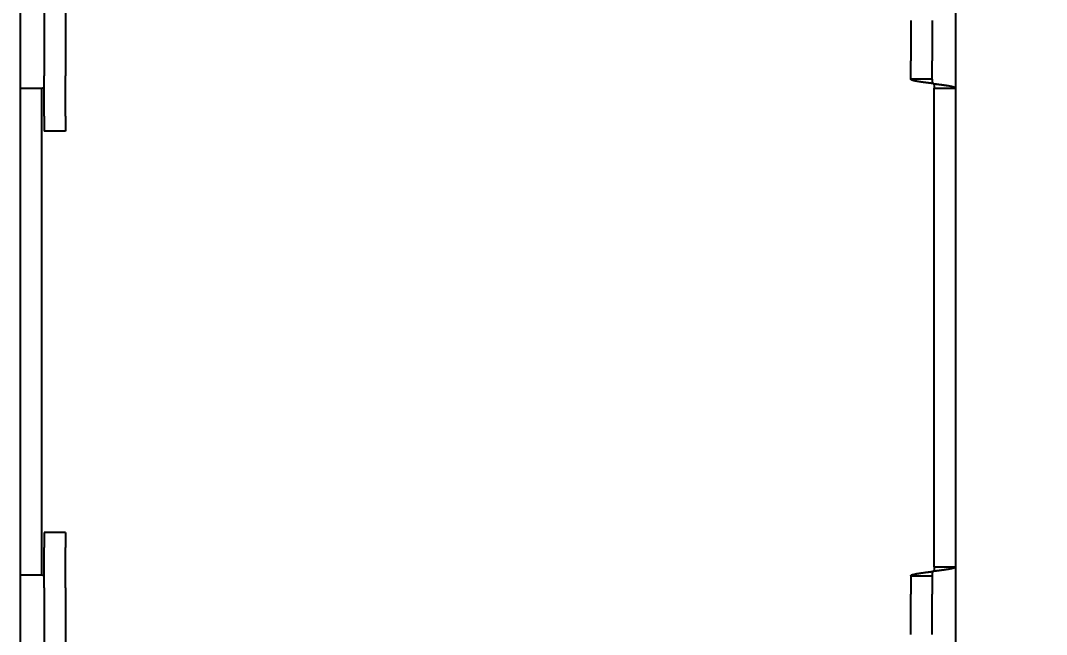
# Model space of a CAD drawing. Extents: x -29 to 171, y -4 to 230.
# Drawn here: x 82.45 to 130.33, y 162.94 to 191.63 of the extents above; entities that cross this region are included whole.
import ezdxf

# ---------------------------------------------------------------- set-up
doc = ezdxf.new("R2010")
doc.units = 0
doc.header["$LTSCALE"] = 25.4
doc.linetypes.add('KÖRPER', pattern=[0])
doc.layers.get('DEFPOINTS').update_dxf_attribs({"linetype": 'CONTINUOUS'})
doc.layers.add('2D_ANSICHT_3_BACK_DIMENSIO', color=7, linetype='KÖRPER')
doc.layers.add('2D_ANSICHT_3_BACK_DRAWING_', color=7, linetype='KÖRPER')
doc.dimstyles.get("Standard").update_dxf_attribs({"dimtxt": 0.18, "dimasz": 0.18, "dimexe": 0.18, "dimexo": 0.0625, "dimgap": 0.09, "dimtad": 0, "dimtih": 1, "dimtoh": 1, "dimzin": 0, "dimcen": 0.09, "dimazin": 3, "dimtfac": 1, "dimtofl": 0, "dimtmove": 0, "dimatfit": 3})

# ---------------------------------------------------------------- blocks, each defined once
blk = doc.blocks.new('*D2')
at = {"layer": '2D_ANSICHT_3_BACK_DIMENSIO', "color": 0, "linetype": 'KÖRPER'}
for p, q in [((102.533, 209.585), (165.978, 209.585)), ((165.798, 209.405), (165.798, 151.696)), ((165.798, 88.765), (165.798, 146.473)), ((90.108, 88.585), (165.978, 88.585))]:
    blk.add_line(p, q, dxfattribs=at)
at = {"layer": '2D_ANSICHT_3_BACK_DIMENSIO', "color": 0}
for points in [[(165.828, 209.405), (165.768, 209.405), (165.798, 209.585)], [(165.768, 88.765), (165.828, 88.765), (165.798, 88.585)]]:
    blk.add_solid(points, dxfattribs=at)
at = {"layer": 'DEFPOINTS', "color": 0}
for p in [(102.471, 209.585), (165.798, 209.585), (90.046, 88.585)]:
    blk.add_point(p, dxfattribs=at)
at = {"layer": '2D_ANSICHT_3_BACK_DIMENSIO', "color": 0}
blk.add_text('121', height=4.9389, dxfattribs=at).set_placement((160.054, 146.64))

msp = doc.modelspace()

# ---------------------------------------------------------------- linework, layer by layer
at = {"layer": '2D_ANSICHT_3_BACK_DRAWING_', "color": 5, "linetype": 'KÖRPER'}
for p, q in [((82.446, 188.46), (82.446, 210.16)), ((126.096, 188.46), (126.096, 210.16)), ((83.546, 209.576), (83.546, 189.043)), ((84.546, 209.576), (84.546, 189.043)), ((123.996, 191.625), (123.996, 189.746)), ((124.996, 191.625), (124.996, 189.746)), ((123.996, 188.882), (123.996, 189.746)), ((124.996, 188.882), (124.996, 189.746)), ((83.546, 187.164), (83.546, 189.043)), ((84.546, 187.164), (84.546, 189.043)), ((125.076, 188.66), (125.016, 188.682)), ((82.446, 165.71), (82.446, 188.46)), ((82.446, 188.46), (83.466, 188.46)), ((83.446, 165.71), (83.446, 188.46)), ((83.526, 188.46), (83.466, 188.46)), ((83.526, 188.46), (83.546, 188.46)), ((125.096, 166.11), (125.096, 188.46)), ((126.096, 166.11), (126.096, 188.46)), ((83.546, 187.164), (83.546, 186.46)), ((84.546, 187.164), (84.546, 186.46)), ((84.546, 186.46), (83.546, 186.46)), ((84.546, 167.71), (83.546, 167.71)), ((83.546, 167.71), (83.546, 167.006)), ((84.546, 167.71), (84.546, 167.006)), ((83.546, 165.126), (83.546, 167.006)), ((84.546, 165.126), (84.546, 167.006)), ((82.446, 144.01), (82.446, 165.71)), ((83.466, 165.71), (82.446, 165.71)), ((83.466, 165.71), (83.526, 165.71)), ((83.546, 165.71), (83.526, 165.71)), ((125.076, 165.91), (125.016, 165.888)), ((126.096, 143.61), (126.096, 166.11)), ((123.996, 165.688), (123.996, 164.823)), ((124.996, 165.688), (124.996, 164.823)), ((83.546, 165.126), (83.546, 144.593)), ((84.546, 165.126), (84.546, 144.593)), ((123.996, 162.944), (123.996, 164.823)), ((124.996, 162.944), (124.996, 164.823))]:
    msp.add_line(p, q, dxfattribs=at)
for points in [[(125.016, 188.682), (125.005, 188.683), (124.994, 188.684), (124.983, 188.686), (124.972, 188.687), (124.961, 188.688), (124.95, 188.69), (124.94, 188.691), (124.929, 188.692), (124.918, 188.694), (124.907, 188.695), (124.896, 188.697), (124.885, 188.698), (124.874, 188.699), (124.864, 188.701), (124.853, 188.702), (124.842, 188.703), (124.831, 188.705), (124.82, 188.706), (124.809, 188.708), (124.798, 188.709), (124.788, 188.71), (124.777, 188.712), (124.766, 188.713), (124.755, 188.715), (124.744, 188.716), (124.733, 188.717), (124.722, 188.719), (124.712, 188.72), (124.701, 188.722), (124.69, 188.723), (124.679, 188.724), (124.668, 188.726), (124.657, 188.727), (124.647, 188.729), (124.636, 188.73), (124.625, 188.732), (124.614, 188.733), (124.603, 188.735), (124.592, 188.736), (124.581, 188.738), (124.571, 188.739), (124.56, 188.741), (124.549, 188.742), (124.538, 188.744), (124.527, 188.745), (124.516, 188.747), (124.506, 188.748), (124.495, 188.75), (124.484, 188.751), (124.473, 188.753), (124.462, 188.755), (124.452, 188.756), (124.441, 188.758), (124.43, 188.76), (124.419, 188.761), (124.408, 188.763), (124.397, 188.765), (124.387, 188.766), (124.376, 188.768), (124.365, 188.77), (124.354, 188.771), (124.343, 188.773), (124.333, 188.775), (124.322, 188.777), (124.311, 188.779), (124.3, 188.781), (124.289, 188.783), (124.279, 188.784), (124.268, 188.786), (124.257, 188.788), (124.246, 188.79), (124.236, 188.793), (124.225, 188.795), (124.214, 188.797), (124.203, 188.799), (124.193, 188.801), (124.182, 188.803), (124.171, 188.806), (124.161, 188.808), (124.15, 188.811), (124.139, 188.813), (124.129, 188.816), (124.118, 188.819), (124.108, 188.821), (124.097, 188.824), (124.087, 188.828), (124.076, 188.831), (124.066, 188.834), (124.055, 188.838), (124.045, 188.842), (124.035, 188.846), (124.025, 188.85), (124.016, 188.856), (124.007, 188.863), (123.999, 188.872), (123.996, 188.882)], [(124.996, 188.882), (124.996, 188.878), (124.996, 188.875), (124.996, 188.871), (124.996, 188.867), (124.996, 188.864), (124.996, 188.86), (124.996, 188.857), (124.996, 188.853), (124.996, 188.849), (124.996, 188.846), (124.997, 188.842), (124.997, 188.839), (124.997, 188.835), (124.997, 188.831), (124.997, 188.828), (124.998, 188.824), (124.998, 188.821), (124.998, 188.817), (124.998, 188.813), (124.999, 188.81), (124.999, 188.806), (124.999, 188.803), (125, 188.799), (125, 188.796), (125, 188.792), (125.001, 188.788), (125.001, 188.785), (125.001, 188.781), (125.002, 188.778), (125.002, 188.774), (125.003, 188.771), (125.003, 188.767), (125.004, 188.763), (125.004, 188.76), (125.005, 188.756), (125.005, 188.753), (125.005, 188.749), (125.006, 188.746), (125.006, 188.742), (125.007, 188.738), (125.007, 188.735), (125.008, 188.731), (125.008, 188.728), (125.009, 188.724), (125.01, 188.721), (125.01, 188.717), (125.011, 188.714), (125.011, 188.71), (125.012, 188.706), (125.012, 188.703), (125.013, 188.699), (125.013, 188.696), (125.014, 188.692), (125.014, 188.689), (125.015, 188.685), (125.016, 188.682)], [(125.076, 188.66), (125.076, 188.656), (125.077, 188.653), (125.077, 188.649), (125.078, 188.646), (125.078, 188.642), (125.079, 188.638), (125.079, 188.635), (125.08, 188.631), (125.081, 188.628), (125.081, 188.624), (125.082, 188.621), (125.082, 188.617), (125.083, 188.614), (125.083, 188.61), (125.084, 188.606), (125.084, 188.603), (125.085, 188.599), (125.085, 188.596), (125.086, 188.592), (125.086, 188.589), (125.087, 188.585), (125.087, 188.582), (125.088, 188.578), (125.088, 188.574), (125.088, 188.571), (125.089, 188.567), (125.089, 188.564), (125.09, 188.56), (125.09, 188.557), (125.09, 188.553), (125.091, 188.549), (125.091, 188.546), (125.092, 188.542), (125.092, 188.539), (125.092, 188.535), (125.092, 188.532), (125.093, 188.528), (125.093, 188.524), (125.093, 188.521), (125.094, 188.517), (125.094, 188.514), (125.094, 188.51), (125.094, 188.506), (125.094, 188.503), (125.095, 188.499), (125.095, 188.496), (125.095, 188.492), (125.095, 188.488), (125.095, 188.485), (125.095, 188.481), (125.095, 188.478), (125.095, 188.474), (125.095, 188.47), (125.095, 188.467), (125.096, 188.463), (125.096, 188.46)], [(126.096, 188.46), (126.092, 188.47), (126.084, 188.478), (126.075, 188.485), (126.066, 188.491), (126.056, 188.496), (126.046, 188.5), (126.036, 188.503), (126.026, 188.507), (126.015, 188.51), (126.005, 188.514), (125.994, 188.517), (125.984, 188.52), (125.973, 188.523), (125.962, 188.526), (125.952, 188.528), (125.941, 188.531), (125.93, 188.533), (125.92, 188.536), (125.909, 188.538), (125.898, 188.54), (125.888, 188.542), (125.877, 188.545), (125.866, 188.547), (125.856, 188.549), (125.845, 188.551), (125.834, 188.553), (125.823, 188.555), (125.812, 188.557), (125.802, 188.559), (125.791, 188.561), (125.78, 188.563), (125.769, 188.565), (125.759, 188.566), (125.748, 188.568), (125.737, 188.57), (125.726, 188.572), (125.715, 188.573), (125.705, 188.575), (125.694, 188.577), (125.683, 188.579), (125.672, 188.58), (125.661, 188.582), (125.65, 188.584), (125.64, 188.585), (125.629, 188.587), (125.618, 188.588), (125.607, 188.59), (125.596, 188.592), (125.586, 188.593), (125.575, 188.595), (125.564, 188.596), (125.553, 188.598), (125.542, 188.599), (125.531, 188.601), (125.521, 188.602), (125.51, 188.604), (125.499, 188.605), (125.488, 188.607), (125.477, 188.608), (125.466, 188.61), (125.455, 188.611), (125.445, 188.613), (125.434, 188.614), (125.423, 188.616), (125.412, 188.617), (125.401, 188.618), (125.39, 188.62), (125.38, 188.621), (125.369, 188.623), (125.358, 188.624), (125.347, 188.625), (125.336, 188.627), (125.325, 188.628), (125.314, 188.63), (125.304, 188.631), (125.293, 188.632), (125.282, 188.634), (125.271, 188.635), (125.26, 188.637), (125.249, 188.638), (125.238, 188.639), (125.228, 188.641), (125.217, 188.642), (125.206, 188.643), (125.195, 188.645), (125.184, 188.646), (125.173, 188.648), (125.162, 188.649), (125.152, 188.65), (125.141, 188.652), (125.13, 188.653), (125.119, 188.654), (125.108, 188.656), (125.097, 188.657), (125.086, 188.658), (125.076, 188.66)], [(123.996, 165.688), (123.999, 165.698), (124.007, 165.706), (124.016, 165.713), (124.025, 165.719), (124.035, 165.724), (124.045, 165.728), (124.055, 165.731), (124.066, 165.735), (124.076, 165.738), (124.087, 165.742), (124.097, 165.745), (124.108, 165.748), (124.118, 165.751), (124.129, 165.754), (124.139, 165.756), (124.15, 165.759), (124.161, 165.761), (124.171, 165.764), (124.182, 165.766), (124.193, 165.768), (124.203, 165.77), (124.214, 165.773), (124.225, 165.775), (124.236, 165.777), (124.246, 165.779), (124.257, 165.781), (124.268, 165.783), (124.279, 165.785), (124.289, 165.787), (124.3, 165.789), (124.311, 165.791), (124.322, 165.792), (124.333, 165.794), (124.343, 165.796), (124.354, 165.798), (124.365, 165.8), (124.376, 165.801), (124.387, 165.803), (124.397, 165.805), (124.408, 165.806), (124.419, 165.808), (124.43, 165.81), (124.441, 165.811), (124.452, 165.813), (124.462, 165.815), (124.473, 165.816), (124.484, 165.818), (124.495, 165.819), (124.506, 165.821), (124.516, 165.823), (124.527, 165.824), (124.538, 165.826), (124.549, 165.827), (124.56, 165.829), (124.571, 165.83), (124.581, 165.832), (124.592, 165.833), (124.603, 165.835), (124.614, 165.836), (124.625, 165.838), (124.636, 165.839), (124.647, 165.841), (124.657, 165.842), (124.668, 165.843), (124.679, 165.845), (124.69, 165.846), (124.701, 165.848), (124.712, 165.849), (124.722, 165.851), (124.733, 165.852), (124.744, 165.853), (124.755, 165.855), (124.766, 165.856), (124.777, 165.858), (124.788, 165.859), (124.798, 165.86), (124.809, 165.862), (124.82, 165.863), (124.831, 165.865), (124.842, 165.866), (124.853, 165.867), (124.864, 165.869), (124.874, 165.87), (124.885, 165.871), (124.896, 165.873), (124.907, 165.874), (124.918, 165.876), (124.929, 165.877), (124.94, 165.878), (124.95, 165.88), (124.961, 165.881), (124.972, 165.882), (124.983, 165.884), (124.994, 165.885), (125.005, 165.886), (125.016, 165.888)], [(125.016, 165.888), (125.015, 165.884), (125.014, 165.881), (125.014, 165.877), (125.013, 165.874), (125.013, 165.87), (125.012, 165.866), (125.012, 165.863), (125.011, 165.859), (125.011, 165.856), (125.01, 165.852), (125.01, 165.849), (125.009, 165.845), (125.008, 165.842), (125.008, 165.838), (125.007, 165.834), (125.007, 165.831), (125.006, 165.827), (125.006, 165.824), (125.005, 165.82), (125.005, 165.817), (125.005, 165.813), (125.004, 165.81), (125.004, 165.806), (125.003, 165.802), (125.003, 165.799), (125.002, 165.795), (125.002, 165.792), (125.001, 165.788), (125.001, 165.785), (125.001, 165.781), (125, 165.777), (125, 165.774), (125, 165.77), (124.999, 165.767), (124.999, 165.763), (124.999, 165.759), (124.998, 165.756), (124.998, 165.752), (124.998, 165.749), (124.998, 165.745), (124.997, 165.742), (124.997, 165.738), (124.997, 165.734), (124.997, 165.731), (124.997, 165.727), (124.996, 165.724), (124.996, 165.72), (124.996, 165.716), (124.996, 165.713), (124.996, 165.709), (124.996, 165.706), (124.996, 165.702), (124.996, 165.698), (124.996, 165.695), (124.996, 165.691), (124.996, 165.688)], [(125.096, 166.11), (125.096, 166.106), (125.095, 166.102), (125.095, 166.099), (125.095, 166.095), (125.095, 166.092), (125.095, 166.088), (125.095, 166.085), (125.095, 166.081), (125.095, 166.077), (125.095, 166.074), (125.095, 166.07), (125.094, 166.067), (125.094, 166.063), (125.094, 166.059), (125.094, 166.056), (125.094, 166.052), (125.093, 166.049), (125.093, 166.045), (125.093, 166.041), (125.092, 166.038), (125.092, 166.034), (125.092, 166.031), (125.092, 166.027), (125.091, 166.024), (125.091, 166.02), (125.09, 166.016), (125.09, 166.013), (125.09, 166.009), (125.089, 166.006), (125.089, 166.002), (125.088, 165.999), (125.088, 165.995), (125.088, 165.991), (125.087, 165.988), (125.087, 165.984), (125.086, 165.981), (125.086, 165.977), (125.085, 165.974), (125.085, 165.97), (125.084, 165.966), (125.084, 165.963), (125.083, 165.959), (125.083, 165.956), (125.082, 165.952), (125.082, 165.949), (125.081, 165.945), (125.081, 165.942), (125.08, 165.938), (125.079, 165.934), (125.079, 165.931), (125.078, 165.927), (125.078, 165.924), (125.077, 165.92), (125.077, 165.917), (125.076, 165.913), (125.076, 165.91)], [(125.076, 165.91), (125.086, 165.911), (125.097, 165.912), (125.108, 165.914), (125.119, 165.915), (125.13, 165.916), (125.141, 165.918), (125.152, 165.919), (125.162, 165.92), (125.173, 165.922), (125.184, 165.923), (125.195, 165.925), (125.206, 165.926), (125.217, 165.927), (125.228, 165.929), (125.238, 165.93), (125.249, 165.931), (125.26, 165.933), (125.271, 165.934), (125.282, 165.936), (125.293, 165.937), (125.304, 165.938), (125.314, 165.94), (125.325, 165.941), (125.336, 165.942), (125.347, 165.944), (125.358, 165.945), (125.369, 165.947), (125.38, 165.948), (125.39, 165.95), (125.401, 165.951), (125.412, 165.952), (125.423, 165.954), (125.434, 165.955), (125.445, 165.957), (125.455, 165.958), (125.466, 165.96), (125.477, 165.961), (125.488, 165.963), (125.499, 165.964), (125.51, 165.966), (125.521, 165.967), (125.531, 165.969), (125.542, 165.97), (125.553, 165.972), (125.564, 165.973), (125.575, 165.975), (125.586, 165.976), (125.596, 165.978), (125.607, 165.979), (125.618, 165.981), (125.629, 165.983), (125.64, 165.984), (125.65, 165.986), (125.661, 165.988), (125.672, 165.989), (125.683, 165.991), (125.694, 165.993), (125.705, 165.994), (125.715, 165.996), (125.726, 165.998), (125.737, 165.999), (125.748, 166.001), (125.759, 166.003), (125.769, 166.005), (125.78, 166.007), (125.791, 166.009), (125.802, 166.01), (125.812, 166.012), (125.823, 166.014), (125.834, 166.016), (125.845, 166.018), (125.856, 166.021), (125.866, 166.023), (125.877, 166.025), (125.888, 166.027), (125.898, 166.029), (125.909, 166.031), (125.92, 166.034), (125.93, 166.036), (125.941, 166.039), (125.952, 166.041), (125.962, 166.044), (125.973, 166.047), (125.984, 166.049), (125.994, 166.052), (126.005, 166.056), (126.015, 166.059), (126.026, 166.062), (126.036, 166.066), (126.046, 166.07), (126.056, 166.074), (126.066, 166.078), (126.075, 166.084), (126.084, 166.091), (126.092, 166.1), (126.096, 166.11)]]:
    msp.add_lwpolyline(points, dxfattribs=at)
for points in [[(124.996, 188.882, 0), (124.985, 188.882, 0), (124.975, 188.882, 0), (124.964, 188.882, 0), (124.954, 188.882, 0), (124.944, 188.882, 0), (124.933, 188.882, 0), (124.923, 188.882, 0), (124.912, 188.882, 0), (124.902, 188.882, 0), (124.891, 188.882, 0), (124.881, 188.882, 0), (124.871, 188.882, 0), (124.86, 188.882, 0), (124.85, 188.882, 0), (124.839, 188.882, 0), (124.829, 188.882, 0), (124.819, 188.882, 0), (124.808, 188.882, 0), (124.798, 188.882, 0), (124.787, 188.882, 0), (124.777, 188.882, 0), (124.766, 188.882, 0), (124.756, 188.882, 0), (124.746, 188.882, 0), (124.735, 188.882, 0), (124.725, 188.882, 0), (124.714, 188.882, 0), (124.704, 188.882, 0), (124.694, 188.882, 0), (124.683, 188.882, 0), (124.673, 188.882, 0), (124.662, 188.882, 0), (124.652, 188.882, 0), (124.641, 188.882, 0), (124.631, 188.882, 0), (124.621, 188.882, 0), (124.61, 188.882, 0), (124.6, 188.882, 0), (124.589, 188.882, 0), (124.579, 188.882, 0), (124.569, 188.882, 0), (124.558, 188.882, 0), (124.548, 188.882, 0), (124.537, 188.882, 0), (124.527, 188.882, 0), (124.516, 188.882, 0), (124.506, 188.882, 0), (124.496, 188.882, 0), (124.485, 188.882, 0), (124.475, 188.882, 0), (124.464, 188.882, 0), (124.454, 188.882, 0), (124.444, 188.882, 0), (124.433, 188.882, 0), (124.423, 188.882, 0), (124.412, 188.882, 0), (124.402, 188.882, 0), (124.391, 188.882, 0), (124.381, 188.882, 0), (124.371, 188.882, 0), (124.36, 188.882, 0), (124.35, 188.882, 0), (124.339, 188.882, 0), (124.329, 188.882, 0), (124.319, 188.882, 0), (124.308, 188.882, 0), (124.298, 188.882, 0), (124.287, 188.882, 0), (124.277, 188.882, 0), (124.266, 188.882, 0), (124.256, 188.882, 0), (124.246, 188.882, 0), (124.235, 188.882, 0), (124.225, 188.882, 0), (124.214, 188.882, 0), (124.204, 188.882, 0), (124.194, 188.882, 0), (124.183, 188.882, 0), (124.173, 188.882, 0), (124.162, 188.882, 0), (124.152, 188.882, 0), (124.141, 188.882, 0), (124.131, 188.882, 0), (124.121, 188.882, 0), (124.11, 188.882, 0), (124.1, 188.882, 0), (124.089, 188.882, 0), (124.079, 188.882, 0), (124.069, 188.882, 0), (124.058, 188.882, 0), (124.048, 188.882, 0), (124.037, 188.882, 0), (124.027, 188.882, 0), (124.016, 188.882, 0), (124.006, 188.882, 0), (123.996, 188.882, 0)], [(125.096, 188.46, 0), (125.106, 188.46, 0), (125.116, 188.46, 0), (125.127, 188.46, 0), (125.137, 188.46, 0), (125.148, 188.46, 0), (125.158, 188.46, 0), (125.169, 188.46, 0), (125.179, 188.46, 0), (125.189, 188.46, 0), (125.2, 188.46, 0), (125.21, 188.46, 0), (125.221, 188.46, 0), (125.231, 188.46, 0), (125.241, 188.46, 0), (125.252, 188.46, 0), (125.262, 188.46, 0), (125.273, 188.46, 0), (125.283, 188.46, 0), (125.294, 188.46, 0), (125.304, 188.46, 0), (125.314, 188.46, 0), (125.325, 188.46, 0), (125.335, 188.46, 0), (125.346, 188.46, 0), (125.356, 188.46, 0), (125.366, 188.46, 0), (125.377, 188.46, 0), (125.387, 188.46, 0), (125.398, 188.46, 0), (125.408, 188.46, 0), (125.419, 188.46, 0), (125.429, 188.46, 0), (125.439, 188.46, 0), (125.45, 188.46, 0), (125.46, 188.46, 0), (125.471, 188.46, 0), (125.481, 188.46, 0), (125.491, 188.46, 0), (125.502, 188.46, 0), (125.512, 188.46, 0), (125.523, 188.46, 0), (125.533, 188.46, 0), (125.544, 188.46, 0), (125.554, 188.46, 0), (125.564, 188.46, 0), (125.575, 188.46, 0), (125.585, 188.46, 0), (125.596, 188.46, 0), (125.606, 188.46, 0), (125.616, 188.46, 0), (125.627, 188.46, 0), (125.637, 188.46, 0), (125.648, 188.46, 0), (125.658, 188.46, 0), (125.669, 188.46, 0), (125.679, 188.46, 0), (125.689, 188.46, 0), (125.7, 188.46, 0), (125.71, 188.46, 0), (125.721, 188.46, 0), (125.731, 188.46, 0), (125.741, 188.46, 0), (125.752, 188.46, 0), (125.762, 188.46, 0), (125.773, 188.46, 0), (125.783, 188.46, 0), (125.794, 188.46, 0), (125.804, 188.46, 0), (125.814, 188.46, 0), (125.825, 188.46, 0), (125.835, 188.46, 0), (125.846, 188.46, 0), (125.856, 188.46, 0), (125.866, 188.46, 0), (125.877, 188.46, 0), (125.887, 188.46, 0), (125.898, 188.46, 0), (125.908, 188.46, 0), (125.919, 188.46, 0), (125.929, 188.46, 0), (125.939, 188.46, 0), (125.95, 188.46, 0), (125.96, 188.46, 0), (125.971, 188.46, 0), (125.981, 188.46, 0), (125.991, 188.46, 0), (126.002, 188.46, 0), (126.012, 188.46, 0), (126.023, 188.46, 0), (126.033, 188.46, 0), (126.044, 188.46, 0), (126.054, 188.46, 0), (126.064, 188.46, 0), (126.075, 188.46, 0), (126.085, 188.46, 0), (126.096, 188.46, 0)], [(125.096, 166.11, 0), (125.106, 166.11, 0), (125.116, 166.11, 0), (125.127, 166.11, 0), (125.137, 166.11, 0), (125.148, 166.11, 0), (125.158, 166.11, 0), (125.169, 166.11, 0), (125.179, 166.11, 0), (125.189, 166.11, 0), (125.2, 166.11, 0), (125.21, 166.11, 0), (125.221, 166.11, 0), (125.231, 166.11, 0), (125.241, 166.11, 0), (125.252, 166.11, 0), (125.262, 166.11, 0), (125.273, 166.11, 0), (125.283, 166.11, 0), (125.294, 166.11, 0), (125.304, 166.11, 0), (125.314, 166.11, 0), (125.325, 166.11, 0), (125.335, 166.11, 0), (125.346, 166.11, 0), (125.356, 166.11, 0), (125.366, 166.11, 0), (125.377, 166.11, 0), (125.387, 166.11, 0), (125.398, 166.11, 0), (125.408, 166.11, 0), (125.419, 166.11, 0), (125.429, 166.11, 0), (125.439, 166.11, 0), (125.45, 166.11, 0), (125.46, 166.11, 0), (125.471, 166.11, 0), (125.481, 166.11, 0), (125.491, 166.11, 0), (125.502, 166.11, 0), (125.512, 166.11, 0), (125.523, 166.11, 0), (125.533, 166.11, 0), (125.544, 166.11, 0), (125.554, 166.11, 0), (125.564, 166.11, 0), (125.575, 166.11, 0), (125.585, 166.11, 0), (125.596, 166.11, 0), (125.606, 166.11, 0), (125.616, 166.11, 0), (125.627, 166.11, 0), (125.637, 166.11, 0), (125.648, 166.11, 0), (125.658, 166.11, 0), (125.669, 166.11, 0), (125.679, 166.11, 0), (125.689, 166.11, 0), (125.7, 166.11, 0), (125.71, 166.11, 0), (125.721, 166.11, 0), (125.731, 166.11, 0), (125.741, 166.11, 0), (125.752, 166.11, 0), (125.762, 166.11, 0), (125.773, 166.11, 0), (125.783, 166.11, 0), (125.794, 166.11, 0), (125.804, 166.11, 0), (125.814, 166.11, 0), (125.825, 166.11, 0), (125.835, 166.11, 0), (125.846, 166.11, 0), (125.856, 166.11, 0), (125.866, 166.11, 0), (125.877, 166.11, 0), (125.887, 166.11, 0), (125.898, 166.11, 0), (125.908, 166.11, 0), (125.919, 166.11, 0), (125.929, 166.11, 0), (125.939, 166.11, 0), (125.95, 166.11, 0), (125.96, 166.11, 0), (125.971, 166.11, 0), (125.981, 166.11, 0), (125.991, 166.11, 0), (126.002, 166.11, 0), (126.012, 166.11, 0), (126.023, 166.11, 0), (126.033, 166.11, 0), (126.044, 166.11, 0), (126.054, 166.11, 0), (126.064, 166.11, 0), (126.075, 166.11, 0), (126.085, 166.11, 0), (126.096, 166.11, 0)], [(123.996, 165.688, 0), (124.006, 165.688, 0), (124.016, 165.688, 0), (124.027, 165.688, 0), (124.037, 165.688, 0), (124.048, 165.688, 0), (124.058, 165.688, 0), (124.069, 165.688, 0), (124.079, 165.688, 0), (124.089, 165.688, 0), (124.1, 165.688, 0), (124.11, 165.688, 0), (124.121, 165.688, 0), (124.131, 165.688, 0), (124.141, 165.688, 0), (124.152, 165.688, 0), (124.162, 165.688, 0), (124.173, 165.688, 0), (124.183, 165.688, 0), (124.194, 165.688, 0), (124.204, 165.688, 0), (124.214, 165.688, 0), (124.225, 165.688, 0), (124.235, 165.688, 0), (124.246, 165.688, 0), (124.256, 165.688, 0), (124.266, 165.688, 0), (124.277, 165.688, 0), (124.287, 165.688, 0), (124.298, 165.688, 0), (124.308, 165.688, 0), (124.319, 165.688, 0), (124.329, 165.688, 0), (124.339, 165.688, 0), (124.35, 165.688, 0), (124.36, 165.688, 0), (124.371, 165.688, 0), (124.381, 165.688, 0), (124.391, 165.688, 0), (124.402, 165.688, 0), (124.412, 165.688, 0), (124.423, 165.688, 0), (124.433, 165.688, 0), (124.444, 165.688, 0), (124.454, 165.688, 0), (124.464, 165.688, 0), (124.475, 165.688, 0), (124.485, 165.688, 0), (124.496, 165.688, 0), (124.506, 165.688, 0), (124.516, 165.688, 0), (124.527, 165.688, 0), (124.537, 165.688, 0), (124.548, 165.688, 0), (124.558, 165.688, 0), (124.569, 165.688, 0), (124.579, 165.688, 0), (124.589, 165.688, 0), (124.6, 165.688, 0), (124.61, 165.688, 0), (124.621, 165.688, 0), (124.631, 165.688, 0), (124.641, 165.688, 0), (124.652, 165.688, 0), (124.662, 165.688, 0), (124.673, 165.688, 0), (124.683, 165.688, 0), (124.694, 165.688, 0), (124.704, 165.688, 0), (124.714, 165.688, 0), (124.725, 165.688, 0), (124.735, 165.688, 0), (124.746, 165.688, 0), (124.756, 165.688, 0), (124.766, 165.688, 0), (124.777, 165.688, 0), (124.787, 165.688, 0), (124.798, 165.688, 0), (124.808, 165.688, 0), (124.819, 165.688, 0), (124.829, 165.688, 0), (124.839, 165.688, 0), (124.85, 165.688, 0), (124.86, 165.688, 0), (124.871, 165.688, 0), (124.881, 165.688, 0), (124.891, 165.688, 0), (124.902, 165.688, 0), (124.912, 165.688, 0), (124.923, 165.688, 0), (124.933, 165.688, 0), (124.944, 165.688, 0), (124.954, 165.688, 0), (124.964, 165.688, 0), (124.975, 165.688, 0), (124.985, 165.688, 0), (124.996, 165.688, 0)]]:
    msp.add_polyline3d(points, dxfattribs=at)

# ---------------------------------------------------------------- dimensions: what is measured, and where the dimension line sits
at = {"layer": '2D_ANSICHT_3_BACK_DIMENSIO', "color": 18, "linetype": 'KÖRPER'}
dim = msp.add_linear_dim(base=(165.798, 209.585), p1=(90.046, 88.585), p2=(102.471, 209.585), angle=90, text='121', dimstyle='STANDARD', override={"dimtxt": 4.938889}, dxfattribs=at)
dim.commit()
dim.dimension.update_dxf_attribs({"geometry": '*D2', "text_midpoint": (165.798, 149.085)})

doc.saveas('drawing.dxf')
